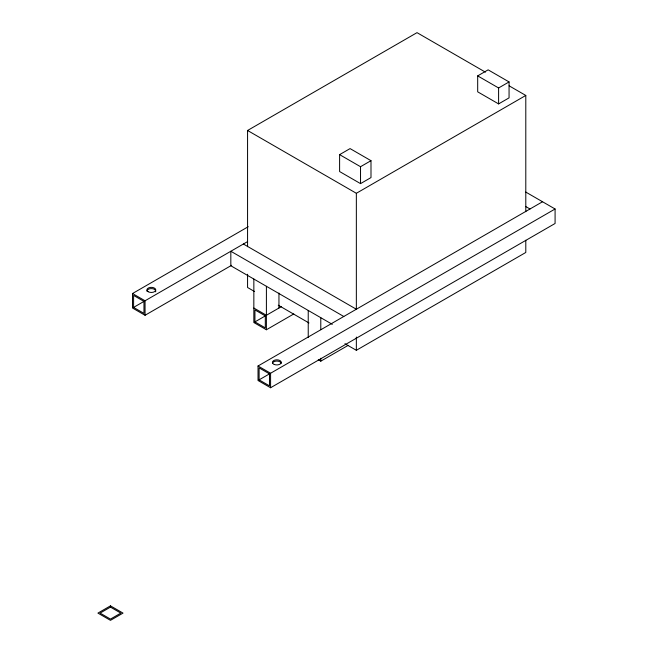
<?xml version="1.0" encoding="UTF-8"?>
<svg xmlns="http://www.w3.org/2000/svg" width="653" height="653" viewBox="0 0 653 653"><rect width="100%" height="100%" fill="white"/><g stroke="black" fill="none" stroke-linecap="round" stroke-linejoin="round"><path stroke-width="0.98" d="M247.569 246.712L247.569 130.478L417.014 32.65L485.44 72.157M339.609 154.639L350.073 148.598L370.994 160.679L370.994 177.583L360.529 183.624L339.609 171.543L339.609 154.639L360.529 166.711L370.994 160.679M477.686 75.887L488.142 69.847L509.062 81.927L509.062 97.868L498.598 103.909L477.686 91.828L477.686 75.887L498.598 87.967L509.062 81.927M231.652 265.281L145.056 315.277L132.51 308.028L132.51 293.532L248.254 226.705M133.596 307.4L143.97 313.391L143.97 301.408L133.596 295.417L133.596 307.4L144.199 301.278M132.51 293.532L145.056 300.78L247.552 241.61M247.569 130.478L356.35 193.288L525.796 95.452L525.796 211.686M254.931 321.896L265.306 327.888L265.306 315.905L254.931 309.914L254.931 321.896L265.526 315.774M281.41 306.608L266.391 315.277L253.837 308.028M253.854 279.051L253.837 322.525L266.391 329.765L293.777 313.962M525.763 192.064L555.083 208.993L555.083 223.481L270.579 387.743L258.025 380.495L258.025 365.998L542.537 201.744M259.11 379.866L269.485 385.858L269.485 373.875L259.11 367.884L259.11 379.866L269.713 373.745M258.025 365.998L270.579 373.247L555.083 208.993M318.272 359.721L320.786 361.174L348.163 345.364M344.939 343.715L356.35 350.302L525.796 252.466L525.796 240.239M509.128 85.829L525.796 95.452M525.567 206.438L529.983 208.993M243.381 244.018L356.35 309.236M343.796 316.485L230.827 251.258L230.827 265.755L332.32 324.353M254.58 291.548L247.569 287.5L247.569 274.244M278.268 305.22L308.975 322.949M498.598 87.967L498.598 103.909M360.529 166.711L360.529 183.624M356.35 193.288L356.35 309.514M356.35 337.046L356.35 350.302M320.786 317.693L320.786 329.683M320.786 358.268L320.786 361.174M308.232 310.444L308.232 337.43M278.953 293.042L278.953 308.036M270.579 373.247L270.579 387.743M266.408 286.292L266.391 329.765M145.056 300.78L145.056 315.277M146.901 291.165A4.44 2.563 0 0 1 151.912 288.626A4.44 2.563 0 0 1 155.618 291.834M272.44 363.362A4.44 2.563 0 0 1 276.75 361.076A4.44 2.563 0 0 1 281.239 363.239M110.463 605.853L97.917 613.102L110.463 620.35L123.017 613.102L110.463 605.853M110.463 607.11L100.089 613.102L110.463 619.093L120.846 613.102L110.463 607.11M148.198 291.72A4.44 2.563 0 0 0 155.618 290.577A4.44 2.563 0 0 0 150.182 287.434A4.44 2.563 0 0 0 148.198 291.72M274.236 364.447A4.44 2.563 0 0 0 281.263 362.652A4.44 2.563 0 0 0 275.06 360.032A4.44 2.563 0 0 0 274.236 364.447"/></g></svg>
